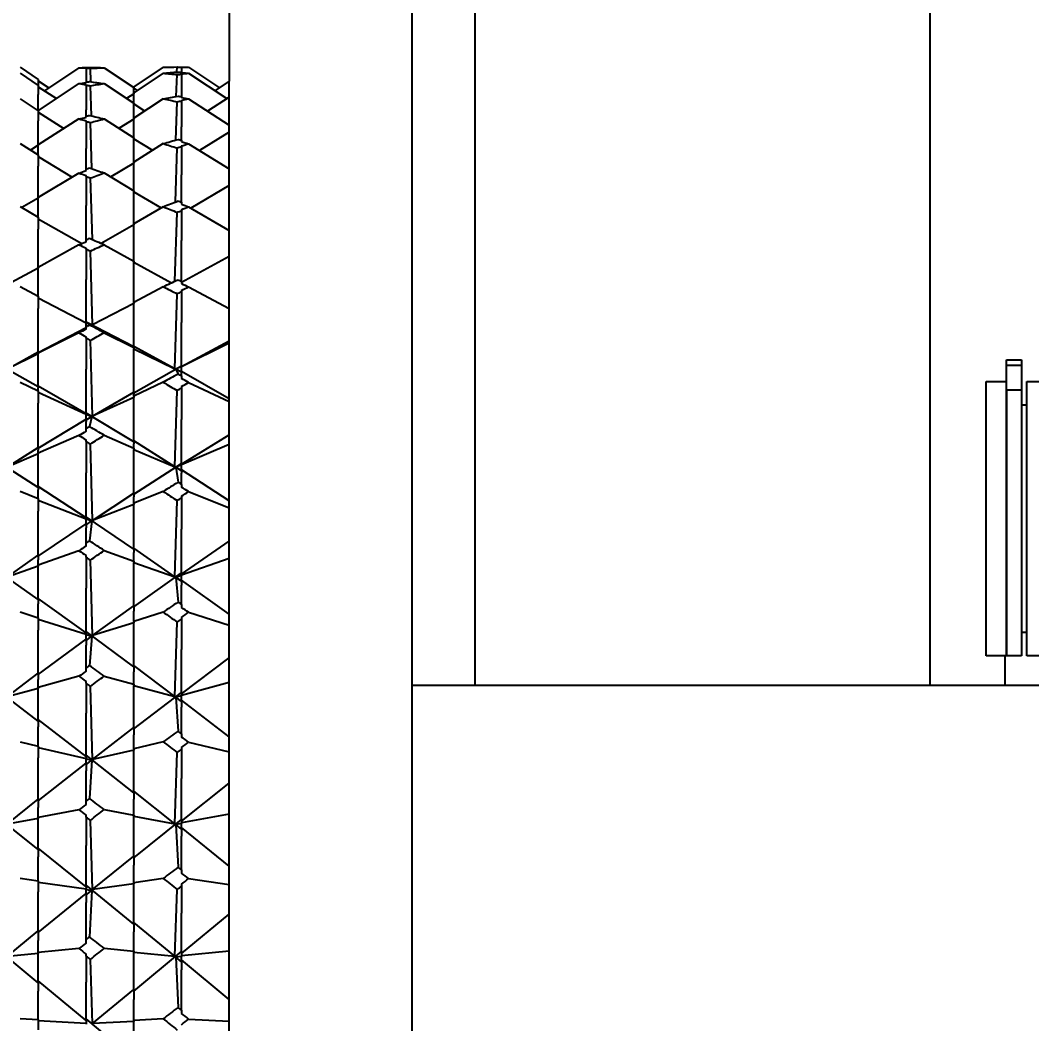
# Model space of a CAD drawing. Extents: x 541 to 3394, y 680 to 943.
# Drawn here: x 3071.34 to 3072.336, y 717.496 to 718.485 of the extents above; entities that cross this region are included whole.
import ezdxf

# ---------------------------------------------------------------- set-up
doc = ezdxf.new("R2010")
doc.units = 0
doc.header["$MEASUREMENT"] = 0
doc.linetypes.add('CENTER', pattern=[2, 1.25, -0.25, 0.25, -0.25])
doc.linetypes.add('HIDDEN', pattern=[0.375, 0.25, -0.125])
doc.layers.get('0').update_dxf_attribs({"linetype": 'CONTINUOUS'})
doc.layers.get('DEFPOINTS').update_dxf_attribs({"linetype": 'CONTINUOUS'})
for name, color, linetype in [('CENTERLINES', 5, 'CENTER'), ('RED', 1, 'CONTINUOUS'), ('SHAFT', 3, 'CONTINUOUS')]:
    doc.layers.add(name, color=color, linetype=linetype)
doc.dimstyles.get("Standard").update_dxf_attribs({"dimtxt": 2, "dimasz": 2, "dimexe": 0.7, "dimexo": 0.8, "dimgap": 0.7, "dimtad": 0, "dimtih": 1, "dimtoh": 1, "dimdec": 4, "dimzin": 0, "dimtxsty": 'STANDARD', "dimcen": 0.09, "dimazin": 3, "dimtfac": 1, "dimtdec": 4, "dimtofl": 0, "dimtmove": 0, "dimatfit": 3, "dimtolj": 1, "dimtzin": 0})

# ---------------------------------------------------------------- blocks, each defined once
blk = doc.blocks.new('*D3')
at = {"color": 0, "linetype": 'BYBLOCK'}
for p, q in [((3082.92767, 835.3739), (3066.24379, 835.3739)), ((3066.94379, 833.3739), (3066.94379, 808.55653)), ((3066.94379, 717.48571), (3066.94379, 795.15653)), ((3069.09053, 715.48571), (3066.24379, 715.48571))]:
    blk.add_line(p, q, dxfattribs=at)
for points in [[(3066.61046, 833.3739), (3067.27713, 833.3739), (3066.94379, 835.3739)], [(3066.61046, 717.48571), (3067.27713, 717.48571), (3066.94379, 715.48571)]]:
    blk.add_solid(points, dxfattribs=at)
at = {"layer": 'DEFPOINTS', "color": 0, "linetype": 'BYBLOCK'}
for p in [(3066.94379, 835.3739), (3083.72767, 835.3739), (3069.89053, 715.48571)]:
    blk.add_point(p, dxfattribs=at)
at = {"color": 0, "linetype": 'BYBLOCK', "insert": (3066.94379, 801.85653), "char_height": 2, "attachment_point": 5}
blk.add_mtext('\\A1;FINISHED\\POPENING\\PHEIGHT\\PA.F.F.', dxfattribs=at)
blk = doc.blocks.new('*E28')
at = {"layer": 'CENTERLINES', "color": 250, "linetype": 'CONTINUOUS'}
for centre, major_axis, ratio, start_param, end_param in [((6.09924, 1.95316), (1.95331, 0.85793), 0.263026, 0.561251, 0.566846), ((6.14624, 1.95316), (1.95457, 0.87888), 0.244065, 0.604289, 0.609641), ((6.14624, 1.95316), (1.95237, 0.83934), 0.278434, 0.591137, 0.594462), ((6.19324, 1.95316), (1.95353, 0.86188), 0.259588, 0.632779, 0.635352), ((9.21334, 1.95316), (-1.95094, 0.80294), 0.305525, -0.58851, -0.585185), ((9.16634, 1.95316), (-1.95188, 0.82844), 0.286945, -0.628191, -0.625618), ((9.21334, 1.95316), (-1.95278, 0.84777), 0.271599, -0.601581, -0.596229), ((9.26034, 1.95316), (-1.9517, 0.82396), 0.290339, -0.559896, -0.554301), ((6.09924, 1.95316), (1.95045, 0.7856), 0.317228, 0.549182, 0.554777), ((6.14624, 1.95316), (1.94995, 0.76198), 0.33211, 0.581215, 0.584539), ((9.16634, 1.95316), (-1.95541, 0.89124), 0.231939, -0.64406, -0.641487), ((9.21334, 1.95316), (-1.95651, 0.90605), 0.216292, -0.619119, -0.613766), ((9.21334, 1.95316), (-1.94952, 0.71614), 0.358014, -0.582833, -0.579508), ((9.26034, 1.95316), (-1.94969, 0.74255), 0.343539, -0.551762, -0.546166), ((6.14624, 1.95316), (1.95849, 0.92947), 0.188354, 0.624444, 0.629796), ((6.09924, 1.95316), (1.94953, 0.69447), 0.369077, 0.545542, 0.551137), ((6.19324, 1.95316), (1.95738, 0.91674), 0.204086, 0.651515, 0.654088), ((6.14624, 1.95316), (1.94973, 0.66508), 0.383013, 0.580357, 0.583682), ((9.21334, 1.95316), (-1.95066, 0.60844), 0.406836, -0.587373, -0.584048), ((9.16634, 1.95316), (-1.95934, 0.93859), 0.176094, -0.665227, -0.662654), ((9.21334, 1.95316), (-1.96041, 0.94934), 0.160305, -0.641476, -0.636123), ((9.26034, 1.95316), (-1.95005, 0.641), 0.393599, -0.553195, -0.5476), ((6.14624, 1.95316), (1.96215, 0.96578), 0.132186, 0.648626, 0.653978), ((6.19324, 1.95316), (1.9612, 0.95694), 0.14801, 0.674715, 0.677288), ((6.09924, 1.95316), (1.95129, 0.58183), 0.416807, 0.552618, 0.558213), ((6.14624, 1.95316), (1.9523, 0.54592), 0.429154, 0.590838, 0.594163), ((6.24024, 1.95316), (1.96349, 0.97745), 0.107546, 0.66278, 0.674), ((9.16634, 1.95316), (-1.96285, 0.97193), 0.119869, -0.690097, -0.687524), ((9.21334, 1.95316), (-1.96367, 0.97891), 0.104024, -0.667138, -0.661786), ((9.26034, 1.95316), (-1.95322, 0.51666), 0.438348, -0.566425, -0.56083), ((9.21334, 1.95316), (-1.95456, 0.47731), 0.449581, -0.604244, -0.60092), ((6.14624, 1.95316), (1.96487, 0.98884), 0.075837, 0.67545, 0.680802), ((6.19324, 1.95316), (1.96423, 0.98365), 0.091695, 0.700923, 0.703496), ((9.11934, 1.95316), (-1.96474, 0.98777), 0.079361, -0.687609, -0.676389), ((6.09924, 1.95316), (1.9557, 0.44536), 0.457814, 0.572385, 0.57798), ((6.14624, 1.95316), (1.95727, 0.40258), 0.467685, 0.614372, 0.617697), ((6.24024, 1.95316), (1.96564, 0.99493), 0.051162, 0.690376, 0.701596), ((9.16634, 1.95316), (-1.96529, 0.99218), 0.063501, -0.717335, -0.714762), ((9.21334, 1.95316), (-1.96573, 0.99561), 0.047637, -0.694826, -0.689474), ((9.21334, 1.95316), (-1.96015, 0.32195), 0.483004, -0.634431, -0.631107), ((9.26034, 1.95316), (-1.95853, 0.368), 0.474758, -0.592891, -0.587296), ((6.14624, 1.95316), (1.96621, 0.99927), 0.01943, 0.703722, 0.709074), ((6.19324, 1.95316), (1.96599, 0.99759), 0.035297, 0.728901, 0.731474), ((9.11934, 1.95316), (-1.96617, 0.99898), 0.022956, -0.715823, -0.704603), ((6.09924, 1.95316), (1.96137, 0.28495), 0.488711, 0.605384, 0.610979), ((6.14624, 1.95316), (1.96283, 0.23602), 0.495076, 0.650813, 0.654138), ((6.24024, 1.95316), (1.9663, 0.99995), 0.005252, -0.730157, -0.718937), ((9.16634, 1.95316), (-1.96629, 0.9999), 0.007089, -0.745777, -0.743205), ((9.21334, 1.95316), (-1.96628, 0.99985), 0.008778, 0.71806, 0.723413), ((9.26034, 1.95316), (-1.96384, 0.197), 0.499227, -0.631823, -0.626228), ((9.21334, 1.95316), (-1.96493, 0.14582), 0.503484, -0.676251, -0.672926), ((6.19324, 1.95316), (1.96619, 0.99914), 0.021119, -0.760114, -0.757541), ((9.11934, 1.95316), (-1.96602, 0.99783), 0.03346, 0.733247, 0.744467), ((6.14624, 1.95316), (1.96596, 0.99735), 0.036986, -0.73771, -0.732358), ((6.09924, 1.95316), (1.96558, 0.10537), 0.505923, 0.649152, 0.654748), ((6.14624, 1.95316), (1.96612, 0.05279), 0.507907, 0.696636, 0.69996), ((6.24024, 1.95316), (1.96535, 0.99263), 0.061664, -0.758621, -0.747401), ((9.16634, 1.95316), (-1.96569, 0.99529), 0.049326, 0.771779, 0.774352), ((9.21334, 1.95316), (-1.96524, 0.99176), 0.065189, 0.746483, 0.751835), ((9.26034, 1.95316), (-1.96629, 0.01165), 0.508536, -0.678849, -0.673254), ((9.21334, 1.95316), (1.96619, 0.0413), 0.508164, 2.417323, 2.420648), ((6.19324, 1.95316), (1.96481, 0.98833), 0.077525, -0.788359, -0.785786), ((9.11934, 1.95316), (-1.96431, 0.9843), 0.089859, 0.761263, 0.772483), ((6.14624, 1.95316), (1.96416, 0.98304), 0.093382, -0.765651, -0.760299), ((6.09924, 1.95316), (-1.96586, 0.08231), 0.506957, -2.444104, -2.438509), ((6.14624, 1.95316), (-1.96513, 0.13455), 0.504244, -2.396809, -2.393485), ((9.16634, 1.95316), (-1.96358, 0.97822), 0.105711, 0.799424, 0.801997), ((9.21334, 1.95316), (-1.96276, 0.97112), 0.121556, 0.773667, 0.779019), ((9.21334, 1.95316), (1.96312, 0.22518), 0.496309, 2.371128, 2.374453), ((9.26034, 1.95316), (1.96435, 0.17462), 0.501252, 2.415202, 2.420798), ((6.14624, 1.95316), (1.96109, 0.95594), 0.149693, -0.791788, -0.786436), ((6.19324, 1.95316), (1.96206, 0.96489), 0.133871, -0.815122, -0.812549), ((6.09924, 1.95316), (-1.96203, 0.26361), 0.491649, -2.399366, -2.393771), ((6.14624, 1.95316), (-1.96049, 0.3117), 0.484665, -2.354416, -2.351091), ((9.16634, 1.95316), (-1.96029, 0.94824), 0.161987, 0.825007, 0.82758), ((9.21334, 1.95316), (-1.95923, 0.93738), 0.177772, 0.798447, 0.803799), ((9.26034, 1.95316), (1.95924, 0.34796), 0.478506, 2.374952, 2.380547), ((9.21334, 1.95316), (1.95762, 0.39302), 0.469719, 2.333972, 2.337296), ((6.14624, 1.95316), (1.95726, 0.91532), 0.205758, -0.814877, -0.809525), ((6.19324, 1.95316), (1.95838, 0.92817), 0.19003, -0.839205, -0.836632), ((6.09924, 1.95316), (-1.95638, 0.42678), 0.462259, -2.364825, -2.35923), ((6.14624, 1.95316), (-1.95487, 0.4685), 0.45193, -2.323433, -2.320109), ((9.16634, 1.95316), (-1.95639, 0.90453), 0.21796, 0.847243, 0.849816), ((9.21334, 1.95316), (-1.95529, 0.88959), 0.233601, 0.81948, 0.824832), ((9.26034, 1.95316), (1.95379, 0.4996), 0.443373, 2.346839, 2.352435), ((9.21334, 1.95316), (1.95254, 0.53786), 0.431763, 2.309616, 2.312941), ((6.19324, 1.95316), (1.95446, 0.87713), 0.245721, -0.859215, -0.856642), ((6.14624, 1.95316), (1.95343, 0.85999), 0.261235, -0.833454, -0.828102), ((6.09924, 1.95316), (-1.95171, 0.56627), 0.422306, -2.343405, -2.33781), ((6.14624, 1.95316), (-1.95082, 0.60111), 0.409655, -2.305757, -2.302432), ((9.16634, 1.95316), (-1.95268, 0.84577), 0.273238, 0.86461, 0.867183), ((9.21334, 1.95316), (-1.95179, 0.8263), 0.288571, 0.835162, 0.840514), ((9.26034, 1.95316), (1.95029, 0.62691), 0.399475, 2.332021, 2.337617), ((9.21334, 1.95316), (1.94981, 0.65845), 0.385998, 2.298375, 2.301699), ((6.19324, 1.95316), (1.95118, 0.8102), 0.300408, -0.873482, -0.870909), ((6.14624, 1.95316), (1.95051, 0.78824), 0.315492, -0.845761, -0.840408), ((6.09924, 1.95316), (-1.94959, 0.68176), 0.375248, -2.334851, -2.329256)]:
    blk.add_ellipse(centre, major_axis=major_axis, ratio=ratio, start_param=start_param, end_param=end_param, dxfattribs=at)

msp = doc.modelspace()

# ---------------------------------------------------------------- linework, layer by layer
at = {"color": 2, "extrusion": (0, 1, 0)}
msp.add_line((3072.23575, 717.82987), (3072.23575, 724.35137), dxfattribs=at)
at = {"color": 7}
msp.add_open_spline([(3079.13154, 715.48571), (3078.46625, 716.44529), (3077.16796, 718.3179), (3077.68066, 721.61826), (3078.62886, 724.52187), (3077.86586, 727.64922), (3074.92004, 728.94848), (3072.51811, 728.9829), (3070.99575, 729.53416), (3070.5879, 729.70882)], degree=3, knots=[0, 0, 0, 0, 3.375355, 6.586962, 9.423487, 12.703968, 14.949488, 18.507511, 19.83793, 19.83793, 19.83793, 19.83793], dxfattribs=at)
at = {"layer": 'RED', "color": 1, "linetype": 'HIDDEN', "extrusion": (1.83691e-16, 1, 3.67382e-16)}
msp.add_line((3071.54575, 722.03621), (3071.54575, 718.42465), dxfattribs=at)
at = {"layer": 'SHAFT', "color": 2, "extrusion": (1.83691e-16, 1, 3.67382e-16)}
for p, q in [((3071.72575, 716.99101), (3071.72575, 722.03621)), ((3071.78738, 718.869), (3071.78738, 717.82987)), ((3071.49424, 718.4337), (3071.49448, 718.43874)), ((3071.33999, 718.43849), (3071.35775, 718.42651)), ((3071.33999, 718.43261), (3071.35775, 718.42067)), ((3071.39784, 718.43797), (3071.3638, 718.41533)), ((3071.40475, 718.43818), (3071.40475, 718.4383)), ((3071.40475, 718.43762), (3071.40475, 718.43771)), ((3071.40475, 718.43762), (3071.40475, 718.42389)), ((3071.40961, 718.42414), (3071.40902, 718.43745)), ((3071.42277, 718.43797), (3071.45175, 718.41856)), ((3071.48073, 718.43849), (3071.45175, 718.41909)), ((3071.48073, 718.43259), (3071.45175, 718.41325)), ((3071.49359, 718.40976), (3071.49448, 718.43129)), ((3071.49875, 718.43868), (3071.49875, 718.43352)), ((3071.49875, 718.43352), (3071.49875, 718.43315)), ((3071.49875, 718.43192), (3071.49875, 718.43169)), ((3071.49875, 718.43169), (3071.49875, 718.40946)), ((3071.50566, 718.4385), (3071.53604, 718.41831)), ((3071.50566, 718.43257), (3071.54338, 718.40758)), ((3071.35775, 718.42651), (3071.35775, 718.42067)), ((3071.35775, 718.42522), (3071.36831, 718.41833)), ((3071.39784, 718.42232), (3071.35775, 718.39601)), ((3071.35775, 718.42067), (3071.35775, 718.41167)), ((3071.35775, 718.41927), (3071.37554, 718.40769)), ((3071.40475, 718.42328), (3071.40475, 718.42389)), ((3071.40475, 718.42093), (3071.40475, 718.42129)), ((3071.40475, 718.42093), (3071.40475, 718.39668)), ((3071.41017, 718.39062), (3071.40902, 718.4203)), ((3071.42277, 718.42236), (3071.45175, 718.4032)), ((3071.45175, 718.41909), (3071.45175, 718.41856)), ((3071.54575, 718.42465), (3071.53158, 718.4154)), ((3071.54575, 718.40911), (3071.54575, 718.42465)), ((3071.35775, 718.39601), (3071.35775, 718.41167)), ((3071.45175, 718.41242), (3071.44469, 718.40786)), ((3071.45175, 718.41856), (3071.45175, 718.41779)), ((3071.45175, 718.41779), (3071.4552, 718.41555)), ((3071.45175, 718.41325), (3071.45175, 718.41779)), ((3071.45175, 718.41325), (3071.45175, 718.41242)), ((3071.45175, 718.4032), (3071.45175, 718.41242)), ((3071.49875, 718.40946), (3071.49875, 718.40861)), ((3071.54575, 718.40911), (3071.52426, 718.39526)), ((3071.54575, 718.38135), (3071.54575, 718.40911)), ((3071.33999, 718.40738), (3071.35775, 718.39572)), ((3071.48073, 718.40734), (3071.45175, 718.38844)), ((3071.45175, 718.4032), (3071.45175, 718.40231)), ((3071.45175, 718.40231), (3071.46248, 718.39544)), ((3071.45175, 718.38844), (3071.45175, 718.40231)), ((3071.49309, 718.36682), (3071.49448, 718.40453)), ((3071.49875, 718.40588), (3071.49875, 718.40538)), ((3071.49875, 718.40538), (3071.49875, 718.37986)), ((3071.50566, 718.40729), (3071.54575, 718.38135)), ((3071.35775, 718.39601), (3071.35775, 718.39572)), ((3071.35775, 718.39572), (3071.35775, 718.38561)), ((3071.35775, 718.39423), (3071.38304, 718.37815)), ((3071.40475, 718.3903), (3071.40475, 718.39668)), ((3071.40475, 718.38922), (3071.40475, 718.3903)), ((3071.39784, 718.38754), (3071.35775, 718.36209)), ((3071.35775, 718.36209), (3071.35775, 718.38561)), ((3071.40475, 718.38513), (3071.40475, 718.38576)), ((3071.40475, 718.38513), (3071.40475, 718.35846)), ((3071.41062, 718.33849), (3071.40902, 718.38405)), ((3071.42277, 718.3876), (3071.45175, 718.36907)), ((3071.45175, 718.38751), (3071.43724, 718.37835)), ((3071.45175, 718.38844), (3071.45175, 718.38751)), ((3071.45175, 718.36907), (3071.45175, 718.38751)), ((3071.49875, 718.3665), (3071.49875, 718.37986)), ((3071.54575, 718.37469), (3071.54575, 718.38135)), ((3071.45175, 718.36907), (3071.45175, 718.36808)), ((3071.54575, 718.37469), (3071.5165, 718.35645)), ((3071.54575, 718.33834), (3071.54575, 718.37469)), ((3071.33999, 718.36331), (3071.35775, 718.35214)), ((3071.35775, 718.36164), (3071.35012, 718.35694)), ((3071.35775, 718.36209), (3071.35775, 718.36164)), ((3071.35775, 718.35214), (3071.35775, 718.36164)), ((3071.45175, 718.36808), (3071.47019, 718.35666)), ((3071.45175, 718.34515), (3071.45175, 718.36808)), ((3071.48073, 718.36324), (3071.45175, 718.34515)), ((3071.49875, 718.3665), (3071.49875, 718.3652)), ((3071.49875, 718.36102), (3071.49875, 718.36027)), ((3071.49875, 718.36027), (3071.49875, 718.33257)), ((3071.50566, 718.36317), (3071.54575, 718.33834)), ((3071.35775, 718.35214), (3071.35775, 718.34113)), ((3071.35775, 718.35059), (3071.39115, 718.33027)), ((3071.40475, 718.33819), (3071.40475, 718.35846)), ((3071.49268, 718.30577), (3071.49448, 718.35897)), ((3071.35775, 718.3102), (3071.35775, 718.34113)), ((3071.45175, 718.34413), (3071.42918, 718.33049)), ((3071.45175, 718.34515), (3071.45175, 718.34413)), ((3071.45175, 718.31683), (3071.45175, 718.34413)), ((3071.39784, 718.33429), (3071.35775, 718.3102)), ((3071.40475, 718.33666), (3071.40475, 718.33819)), ((3071.40475, 718.33091), (3071.40475, 718.33179)), ((3071.40475, 718.33091), (3071.40475, 718.30233)), ((3071.411, 718.2688), (3071.40902, 718.3294)), ((3071.42277, 718.33438), (3071.45175, 718.31683)), ((3071.49875, 718.3055), (3071.49875, 718.33257)), ((3071.54575, 718.32205), (3071.54575, 718.33834)), ((3071.54575, 718.32205), (3071.50794, 718.29973)), ((3071.54575, 718.27782), (3071.54575, 718.32205)), ((3071.35775, 718.30963), (3071.34165, 718.30026)), ((3071.35775, 718.3102), (3071.35775, 718.30963)), ((3071.35775, 718.29079), (3071.35775, 718.30963)), ((3071.45175, 718.31683), (3071.45175, 718.31577)), ((3071.45175, 718.31577), (3071.4787, 718.29997)), ((3071.45175, 718.28423), (3071.45175, 718.31577)), ((3071.33999, 718.30124), (3071.35775, 718.29079)), ((3071.40475, 718.26858), (3071.40475, 718.30233)), ((3071.48073, 718.30115), (3071.45175, 718.28423)), ((3071.49875, 718.3055), (3071.49875, 718.30375)), ((3071.50566, 718.30105), (3071.54575, 718.27782)), ((3071.35775, 718.29079), (3071.35775, 718.27909)), ((3071.49233, 718.22778), (3071.49448, 718.2955)), ((3071.49875, 718.2982), (3071.49875, 718.29721)), ((3071.49875, 718.29721), (3071.49875, 718.26789)), ((3071.35775, 718.28921), (3071.40059, 718.26482)), ((3071.45175, 718.28313), (3071.41973, 718.26503)), ((3071.45175, 718.28423), (3071.45175, 718.28313)), ((3071.45175, 718.2475), (3071.45175, 718.28313)), ((3071.35775, 718.24135), (3071.35775, 718.27909)), ((3071.54575, 718.25223), (3071.54575, 718.27782)), ((3071.39784, 718.26361), (3071.35775, 718.24135)), ((3071.40475, 718.26663), (3071.40475, 718.26858)), ((3071.40475, 718.25933), (3071.40475, 718.26044)), ((3071.42277, 718.26372), (3071.45175, 718.2475)), ((3071.49875, 718.22762), (3071.49875, 718.26789)), ((3071.40475, 718.25933), (3071.40475, 718.2294)), ((3071.41128, 718.18484), (3071.40902, 718.25742)), ((3071.54575, 718.25223), (3071.49875, 718.22658)), ((3071.54575, 718.20097), (3071.54575, 718.25223)), ((3071.35775, 718.24068), (3071.33133, 718.22647)), ((3071.35775, 718.24135), (3071.35775, 718.24068)), ((3071.35775, 718.21286), (3071.35775, 718.24068)), ((3071.45175, 718.2475), (3071.45175, 718.24638)), ((3071.45175, 718.24638), (3071.489, 718.2262)), ((3071.45175, 718.20684), (3071.45175, 718.24638)), ((3071.33999, 718.22239), (3071.35775, 718.21286)), ((3071.40475, 718.18725), (3071.40475, 718.2294)), ((3071.48073, 718.22228), (3071.45175, 718.20684)), ((3071.49875, 718.22762), (3071.49875, 718.22547)), ((3071.50566, 718.22216), (3071.54575, 718.20097)), ((3071.35775, 718.21286), (3071.35775, 718.2007)), ((3071.35775, 718.21128), (3071.40475, 718.18688)), ((3071.49222, 718.14158), (3071.49448, 718.21536)), ((3071.49875, 718.21867), (3071.49875, 718.21745)), ((3071.49875, 718.21745), (3071.49875, 718.18707)), ((3071.35775, 718.158), (3071.35775, 718.2007)), ((3071.45175, 718.2057), (3071.41128, 718.18484)), ((3071.45175, 718.20684), (3071.45175, 718.2057)), ((3071.45175, 718.16344), (3071.45175, 718.2057)), ((3071.54575, 718.16891), (3071.54575, 718.20097)), ((3071.35775, 718.15753), (3071.40475, 718.1821)), ((3071.45175, 718.16297), (3071.40475, 718.18728)), ((3071.40475, 718.18725), (3071.40475, 718.18719)), ((3071.40475, 718.18282), (3071.40475, 718.18719)), ((3071.40475, 718.18719), (3071.41034, 718.18437)), ((3071.40475, 718.18049), (3071.40475, 718.18282)), ((3071.41034, 718.18437), (3071.40819, 718.18454)), ((3071.49875, 718.14415), (3071.49875, 718.18707)), ((3071.39784, 718.17688), (3071.35775, 718.15687)), ((3071.40475, 718.17178), (3071.40475, 718.1731)), ((3071.40475, 718.17178), (3071.40475, 718.14109)), ((3071.42277, 718.17701), (3071.45175, 718.16244)), ((3071.41128, 718.0949), (3071.40902, 718.16951)), ((3071.49222, 718.14158), (3071.45175, 718.16354)), ((3071.45175, 718.16344), (3071.45175, 718.16282)), ((3071.45175, 718.16244), (3071.45175, 718.16282)), ((3071.45175, 718.16244), (3071.45175, 718.16129)), ((3071.45175, 718.16128), (3071.49222, 718.14158)), ((3071.45175, 718.11838), (3071.45175, 718.16128)), ((3071.49875, 718.14368), (3071.54575, 718.16891)), ((3071.54575, 718.16657), (3071.49875, 718.14353)), ((3071.54575, 718.16657), (3071.54575, 718.16891)), ((3071.54575, 718.11203), (3071.54575, 718.16657)), ((3071.32698, 718.14125), (3071.35775, 718.15811)), ((3071.35775, 718.15612), (3071.32698, 718.14125)), ((3071.35775, 718.158), (3071.35775, 718.15727)), ((3071.35775, 718.15687), (3071.35775, 718.15727)), ((3071.35775, 718.15687), (3071.35775, 718.15615)), ((3071.35775, 718.15615), (3071.35775, 718.15612)), ((3071.35775, 718.1242), (3071.35775, 718.15612)), ((3072.31075, 718.15019), (3072.32575, 718.15019)), ((3072.31075, 718.14503), (3072.31075, 718.15019)), ((3072.32575, 718.15019), (3072.32575, 718.14503)), ((3071.35775, 718.12372), (3071.31075, 718.14986)), ((3071.40475, 718.09761), (3071.40475, 718.14109)), ((3071.45175, 718.1179), (3071.49875, 718.1443)), ((3071.49875, 718.14373), (3071.49316, 718.14107)), ((3071.49875, 718.13804), (3071.49316, 718.14107)), ((3071.49316, 718.14107), (3071.49531, 718.13624)), ((3071.49875, 718.14415), (3071.49875, 718.14373)), ((3071.49875, 718.13852), (3071.49875, 718.14373)), ((3072.31075, 718.12079), (3072.31075, 718.14503)), ((3072.31075, 718.14503), (3072.32575, 718.14503)), ((3072.32575, 718.14503), (3072.32575, 718.12079)), ((3071.54575, 718.11203), (3071.49875, 718.13868)), ((3071.49875, 718.13852), (3071.49875, 718.13742)), ((3071.49875, 718.13439), (3071.49875, 718.13742)), ((3071.49875, 718.13439), (3071.49875, 718.13188)), ((3071.33999, 718.12829), (3071.35775, 718.11986)), ((3071.40475, 718.09713), (3071.35775, 718.1244)), ((3071.35775, 718.1242), (3071.35775, 718.12284)), ((3071.35775, 718.11986), (3071.35775, 718.12284)), ((3071.48073, 718.12815), (3071.45175, 718.11451)), ((3071.49222, 718.04503), (3071.49448, 718.12011)), ((3071.49875, 718.12395), (3071.49875, 718.12254)), ((3071.49875, 718.12254), (3071.49875, 718.09168)), ((3071.50566, 718.12802), (3071.54575, 718.10928)), ((3072.29075, 717.99387), (3072.29075, 718.12887)), ((3072.29075, 718.12887), (3072.31075, 718.12887)), ((3072.31075, 718.12079), (3072.32575, 718.12079)), ((3072.31075, 717.85887), (3072.31075, 718.12079)), ((3072.31075, 718.12079), (3072.31075, 717.85887)), ((3072.32575, 718.12079), (3072.32575, 717.85887)), ((3072.33075, 718.12887), (3072.35075, 718.12887)), ((3072.33075, 717.85887), (3072.33075, 718.12887)), ((3071.35775, 718.11986), (3071.35775, 718.10748)), ((3071.35775, 718.11831), (3071.40475, 718.09674)), ((3071.41128, 718.0949), (3071.45175, 718.1186)), ((3071.45175, 718.11335), (3071.41128, 718.0949)), ((3071.45175, 718.11838), (3071.45175, 718.11692)), ((3071.45175, 718.11451), (3071.45175, 718.11692)), ((3071.45175, 718.11451), (3071.45175, 718.11335)), ((3071.45175, 718.07001), (3071.45175, 718.11335)), ((3071.45175, 718.11335), (3071.45175, 718.11335)), ((3071.54575, 718.10928), (3071.54575, 718.11203)), ((3071.35775, 718.06374), (3071.35775, 718.10748)), ((3071.54575, 718.07655), (3071.54575, 718.10928)), ((3072.32575, 718.10587), (3072.33075, 718.10587)), ((3071.35775, 718.06325), (3071.40475, 718.09185)), ((3071.45175, 718.06952), (3071.40475, 718.09788)), ((3071.40475, 718.09761), (3071.40475, 718.09684)), ((3071.40475, 718.09156), (3071.40475, 718.09684)), ((3071.40475, 718.09684), (3071.41034, 718.09436)), ((3071.40475, 718.09108), (3071.41034, 718.09436)), ((3071.40475, 718.09156), (3071.40475, 718.08964)), ((3071.41034, 718.09436), (3071.40819, 718.08454)), ((3071.49875, 718.04786), (3071.49875, 718.09168)), ((3071.40475, 718.08258), (3071.40475, 718.08964)), ((3071.40475, 718.07991), (3071.40475, 718.08258)), ((3071.39784, 718.07579), (3071.35775, 718.05843)), ((3071.40475, 718.06996), (3071.40475, 718.07147)), ((3071.42277, 718.07594), (3071.45175, 718.06329)), ((3071.49222, 718.04503), (3071.45175, 718.07035)), ((3071.49875, 718.04738), (3071.54575, 718.07655)), ((3071.54575, 718.06675), (3071.54575, 718.07655)), ((3071.32698, 718.0447), (3071.35775, 718.06409)), ((3071.35775, 718.06374), (3071.35775, 718.06135)), ((3071.35775, 718.05843), (3071.35775, 718.06135)), ((3071.40475, 718.06996), (3071.40475, 718.0391)), ((3071.41128, 717.9922), (3071.40902, 718.06738)), ((3071.45175, 718.07001), (3071.45175, 718.06772)), ((3071.45175, 718.06329), (3071.45175, 718.06772)), ((3071.45175, 718.06329), (3071.45175, 718.06213)), ((3071.45175, 718.06213), (3071.45175, 718.06212)), ((3071.45175, 718.06212), (3071.49222, 718.04503)), ((3071.45175, 718.01856), (3071.45175, 718.06212)), ((3071.54575, 718.06675), (3071.49875, 718.04675)), ((3071.54575, 718.01144), (3071.54575, 718.06675)), ((3071.35775, 718.02466), (3071.31075, 718.05463)), ((3071.35775, 718.05761), (3071.32698, 718.0447)), ((3071.35775, 718.05843), (3071.35775, 718.0577)), ((3071.35775, 718.0577), (3071.35775, 718.05761)), ((3071.35775, 718.02515), (3071.35775, 718.05761)), ((3071.45175, 718.01807), (3071.49875, 718.04826)), ((3071.49875, 718.04675), (3071.49316, 718.04444)), ((3071.49875, 718.04094), (3071.49316, 718.04444)), ((3071.49316, 718.04444), (3071.49531, 718.0297)), ((3071.49875, 718.04786), (3071.49875, 718.04675)), ((3071.49875, 718.04143), (3071.49875, 718.04675)), ((3071.54575, 718.01144), (3071.49875, 718.04184)), ((3071.49875, 718.04143), (3071.49875, 718.03868)), ((3071.40475, 717.99515), (3071.40475, 718.0391)), ((3071.49875, 718.02763), (3071.49875, 718.03868)), ((3071.33999, 718.02077), (3071.35775, 718.01361)), ((3071.40475, 717.99466), (3071.35775, 718.0256)), ((3071.35775, 718.02515), (3071.35775, 718.02215)), ((3071.35775, 718.01361), (3071.35775, 718.02215)), ((3071.48073, 718.02062), (3071.45175, 718.00903)), ((3071.49875, 718.02763), (3071.49875, 718.02481)), ((3071.35775, 718.01361), (3071.35775, 718.00124)), ((3071.35775, 718.01212), (3071.40475, 717.9938)), ((3071.41128, 717.9922), (3071.45175, 718.01902)), ((3071.45175, 718.01856), (3071.45175, 718.01546)), ((3071.45175, 718.00903), (3071.45175, 718.01546)), ((3071.49222, 717.93668), (3071.49448, 718.01159)), ((3071.49875, 718.0159), (3071.49875, 718.01432)), ((3071.49875, 718.01432), (3071.49875, 717.98359)), ((3071.50566, 718.02046), (3071.54575, 718.00455)), ((3071.54575, 718.00455), (3071.54575, 718.01144)), ((3071.35775, 717.95732), (3071.35775, 718.00124)), ((3071.45175, 718.00786), (3071.41128, 717.9922)), ((3071.45175, 718.00903), (3071.45175, 718.00787)), ((3071.45175, 718.00787), (3071.45175, 718.00786)), ((3071.45175, 717.96428), (3071.45175, 718.00786)), ((3071.54575, 717.97178), (3071.54575, 718.00455)), ((3071.45175, 717.9638), (3071.40475, 717.99566)), ((3071.40475, 717.99515), (3071.40475, 717.99369)), ((3071.40475, 717.98836), (3071.40475, 717.99369)), ((3071.40475, 717.99369), (3071.41034, 717.99158)), ((3071.40475, 717.98787), (3071.41034, 717.99158)), ((3071.41034, 717.99158), (3071.40819, 717.97199)), ((3072.29075, 717.85887), (3072.29075, 717.99387)), ((3071.35775, 717.95683), (3071.40475, 717.98889)), ((3071.40475, 717.98836), (3071.40475, 717.98481)), ((3071.40475, 717.96981), (3071.40475, 717.98481)), ((3071.49875, 717.93972), (3071.49875, 717.98359)), ((3071.49875, 717.93923), (3071.54575, 717.97178)), ((3071.54575, 717.9547), (3071.54575, 717.97178)), ((3071.39784, 717.9623), (3071.35775, 717.94792)), ((3071.40475, 717.96685), (3071.40475, 717.96981)), ((3071.42277, 717.96246), (3071.45175, 717.95199)), ((3071.49222, 717.93668), (3071.45175, 717.96487)), ((3071.45175, 717.96428), (3071.45175, 717.96038)), ((3071.32698, 717.93636), (3071.35775, 717.95791)), ((3071.35775, 717.95732), (3071.35775, 717.95332)), ((3071.35775, 717.94792), (3071.35775, 717.95332)), ((3071.40475, 717.95586), (3071.40475, 717.95752)), ((3071.40475, 717.95586), (3071.40475, 717.92543)), ((3071.41128, 717.87873), (3071.40902, 717.95302)), ((3071.45175, 717.95199), (3071.45175, 717.96038)), ((3071.45175, 717.95199), (3071.45175, 717.95084)), ((3071.45175, 717.95084), (3071.45175, 717.95083)), ((3071.45175, 717.95083), (3071.49222, 717.93668)), ((3071.45175, 717.90745), (3071.45175, 717.95083)), ((3071.54575, 717.9547), (3071.49875, 717.93815)), ((3071.54575, 717.8997), (3071.54575, 717.9547)), ((3071.35775, 717.9142), (3071.31075, 717.94741)), ((3071.35775, 717.94704), (3071.32698, 717.93636)), ((3071.35775, 717.94792), (3071.35775, 717.9472)), ((3071.35775, 717.9472), (3071.35775, 717.94704)), ((3071.35775, 717.91469), (3071.35775, 717.94704)), ((3071.45175, 717.90697), (3071.49875, 717.94035)), ((3071.49875, 717.93793), (3071.49316, 717.93602)), ((3071.49875, 717.93213), (3071.49316, 717.93602)), ((3071.49316, 717.93602), (3071.49531, 717.91167)), ((3071.49875, 717.93972), (3071.49875, 717.93793)), ((3071.49875, 717.93261), (3071.49875, 717.93793)), ((3071.54575, 717.8997), (3071.49875, 717.93326)), ((3071.49875, 717.93261), (3071.49875, 717.92827)), ((3071.40475, 717.88185), (3071.40475, 717.92543)), ((3071.49875, 717.9094), (3071.49875, 717.92827)), ((3071.40475, 717.88137), (3071.35775, 717.91537)), ((3071.35775, 717.91469), (3071.35775, 717.9101)), ((3071.33999, 717.90192), (3071.35775, 717.89617)), ((3071.35775, 717.89617), (3071.35775, 717.9101)), ((3071.41128, 717.87873), (3071.45175, 717.90815)), ((3071.45175, 717.90745), (3071.45175, 717.90277)), ((3071.45175, 717.89245), (3071.45175, 717.90277)), ((3071.48073, 717.90175), (3071.45175, 717.89245)), ((3071.49875, 717.9094), (3071.49875, 717.90632)), ((3071.50566, 717.90159), (3071.54575, 717.88881)), ((3071.35775, 717.89617), (3071.35775, 717.88406)), ((3071.35775, 717.89477), (3071.40475, 717.88006)), ((3071.45175, 717.89131), (3071.41128, 717.87873)), ((3071.45175, 717.89245), (3071.45175, 717.89131)), ((3071.45175, 717.89131), (3071.45175, 717.89131)), ((3071.45175, 717.84834), (3071.45175, 717.89131)), ((3071.49222, 717.81863), (3071.49448, 717.89193)), ((3071.49875, 717.89662), (3071.49875, 717.89489)), ((3071.49875, 717.89489), (3071.49875, 717.8649)), ((3071.54575, 717.88881), (3071.54575, 717.8997)), ((3071.35775, 717.8408), (3071.35775, 717.88406)), ((3071.45175, 717.84786), (3071.40475, 717.8826)), ((3071.40475, 717.88185), (3071.40475, 717.87974)), ((3071.54575, 717.85664), (3071.54575, 717.88881)), ((3072.33075, 717.88187), (3072.32575, 717.88187)), ((3071.35775, 717.84032), (3071.40475, 717.87522)), ((3071.40475, 717.87446), (3071.40475, 717.87974)), ((3071.40475, 717.87974), (3071.41034, 717.87805)), ((3071.40475, 717.87398), (3071.41034, 717.87805)), ((3071.40475, 717.87446), (3071.40475, 717.86935)), ((3071.41034, 717.87805), (3071.40819, 717.84905)), ((3071.40475, 717.8467), (3071.40475, 717.86935)), ((3071.49875, 717.82183), (3071.49875, 717.8649)), ((3071.49875, 717.82135), (3071.54575, 717.85664)), ((3071.54575, 717.83262), (3071.54575, 717.85664)), ((3072.31075, 717.85887), (3072.29075, 717.85887)), ((3072.30945, 717.82987), (3072.30945, 717.85887)), ((3072.32575, 717.85887), (3072.31075, 717.85887)), ((3072.35075, 717.85887), (3072.33075, 717.85887)), ((3071.32698, 717.81833), (3071.35775, 717.84163)), ((3071.40475, 717.84352), (3071.40475, 717.8467)), ((3071.49222, 717.81863), (3071.45175, 717.84915)), ((3071.45175, 717.84834), (3071.45175, 717.8429)), ((3071.45175, 717.8307), (3071.45175, 717.8429)), ((3071.35775, 717.8408), (3071.35775, 717.83527)), ((3071.39784, 717.83862), (3071.35775, 717.82751)), ((3071.35775, 717.82751), (3071.35775, 717.83527)), ((3071.40475, 717.8317), (3071.40475, 717.83348)), ((3071.40475, 717.8317), (3071.40475, 717.8023)), ((3071.42277, 717.83879), (3071.45175, 717.8307)), ((3071.54575, 717.83262), (3071.49875, 717.81983)), ((3071.54575, 717.77899), (3071.54575, 717.83262)), ((3071.35775, 717.79449), (3071.31075, 717.83029)), ((3071.35775, 717.82659), (3071.32698, 717.81833)), ((3071.35775, 717.82751), (3071.35775, 717.8268)), ((3071.35775, 717.8268), (3071.35775, 717.82659)), ((3071.35775, 717.79496), (3071.35775, 717.82659)), ((3071.41128, 717.75669), (3071.40902, 717.82864)), ((3071.45175, 717.8307), (3071.45175, 717.82958)), ((3071.45175, 717.82958), (3071.45175, 717.82957)), ((3071.45175, 717.82957), (3071.49222, 717.81863)), ((3071.45175, 717.78723), (3071.45175, 717.82957)), ((3071.45175, 717.78675), (3071.49875, 717.82269)), ((3071.49875, 717.82183), (3071.49875, 717.81941)), ((3071.72575, 717.82987), (3072.35075, 717.82987)), ((3071.49875, 717.81941), (3071.49316, 717.81793)), ((3071.49316, 717.81793), (3071.49531, 717.78443)), ((3071.49875, 717.81371), (3071.49316, 717.81793)), ((3071.49875, 717.81419), (3071.49875, 717.81941)), ((3071.54575, 717.77899), (3071.49875, 717.81506)), ((3071.49875, 717.81419), (3071.49875, 717.80833)), ((3071.40475, 717.75994), (3071.40475, 717.8023)), ((3071.49875, 717.78202), (3071.49875, 717.80833)), ((3071.40475, 717.75947), (3071.35775, 717.79587)), ((3071.35775, 717.79496), (3071.35775, 717.78888)), ((3071.35775, 717.76983), (3071.35775, 717.78888)), ((3071.41128, 717.75669), (3071.45175, 717.78815)), ((3071.45175, 717.78723), (3071.45175, 717.78106)), ((3071.49875, 717.78202), (3071.49875, 717.77874)), ((3071.33999, 717.77406), (3071.35775, 717.76983)), ((3071.45175, 717.76704), (3071.45175, 717.78106)), ((3071.48073, 717.77388), (3071.45175, 717.76704)), ((3071.50566, 717.77371), (3071.54575, 717.76431)), ((3071.54575, 717.76431), (3071.54575, 717.77899)), ((3071.35775, 717.76983), (3071.35775, 717.75821)), ((3071.35775, 717.76855), (3071.40475, 717.75774)), ((3071.45175, 717.76594), (3071.41128, 717.75669)), ((3071.45175, 717.76704), (3071.45175, 717.76595)), ((3071.45175, 717.76595), (3071.45175, 717.76594)), ((3071.45175, 717.72442), (3071.45175, 717.76594)), ((3071.49222, 717.6932), (3071.49448, 717.76345)), ((3071.49875, 717.76843), (3071.49875, 717.7666)), ((3071.49875, 717.7666), (3071.49875, 717.73792)), ((3071.54575, 717.73336), (3071.54575, 717.76431)), ((3071.35775, 717.71646), (3071.35775, 717.75821)), ((3071.35775, 717.716), (3071.40475, 717.75307)), ((3071.45175, 717.72395), (3071.40475, 717.76091)), ((3071.40475, 717.75994), (3071.40475, 717.75721)), ((3071.40475, 717.75209), (3071.40475, 717.75721)), ((3071.40475, 717.75721), (3071.41034, 717.75596)), ((3071.40475, 717.75162), (3071.41034, 717.75596)), ((3071.40475, 717.75209), (3071.40475, 717.74552)), ((3071.41034, 717.75596), (3071.40819, 717.71813)), ((3071.40475, 717.71566), (3071.40475, 717.74552)), ((3071.49875, 717.69648), (3071.49875, 717.73792)), ((3071.49875, 717.69603), (3071.54575, 717.73336)), ((3071.54575, 717.70288), (3071.54575, 717.73336)), ((3071.49222, 717.6932), (3071.45175, 717.72544)), ((3071.45175, 717.72442), (3071.45175, 717.71755)), ((3071.32698, 717.69292), (3071.35775, 717.7175)), ((3071.35775, 717.71646), (3071.35775, 717.70951)), ((3071.40475, 717.71231), (3071.40475, 717.71566)), ((3071.45175, 717.70179), (3071.45175, 717.71755)), ((3071.35775, 717.66786), (3071.31075, 717.70555)), ((3071.35775, 717.69953), (3071.35775, 717.70951)), ((3071.39784, 717.70716), (3071.35775, 717.69953)), ((3071.42277, 717.70734), (3071.45175, 717.70179)), ((3071.54575, 717.70288), (3071.49875, 717.69409)), ((3071.54575, 717.65166), (3071.54575, 717.70288)), ((3071.35775, 717.69859), (3071.32698, 717.69292)), ((3071.35775, 717.69953), (3071.35775, 717.69886)), ((3071.35775, 717.69886), (3071.35775, 717.69859)), ((3071.35775, 717.66831), (3071.35775, 717.69859)), ((3071.40475, 717.69989), (3071.40475, 717.70177)), ((3071.40475, 717.69989), (3071.40475, 717.67208)), ((3071.41128, 717.62847), (3071.40902, 717.69668)), ((3071.45175, 717.70179), (3071.45175, 717.70072)), ((3071.45175, 717.70072), (3071.45175, 717.70071)), ((3071.45175, 717.70071), (3071.49222, 717.6932)), ((3071.45175, 717.66022), (3071.45175, 717.70071)), ((3071.45175, 717.65977), (3071.49875, 717.69755)), ((3071.49875, 717.69347), (3071.49316, 717.69246)), ((3071.49875, 717.688), (3071.49316, 717.69246)), ((3071.49316, 717.69246), (3071.49531, 717.65047)), ((3071.49875, 717.69648), (3071.49875, 717.69347)), ((3071.49875, 717.68846), (3071.49875, 717.69347)), ((3071.54575, 717.65166), (3071.49875, 717.68954)), ((3071.49875, 717.68846), (3071.49875, 717.68121)), ((3071.40475, 717.63178), (3071.40475, 717.67208)), ((3071.49875, 717.64796), (3071.49875, 717.68121)), ((3071.40475, 717.63133), (3071.35775, 717.66942)), ((3071.35775, 717.66831), (3071.35775, 717.66085)), ((3071.35775, 717.63705), (3071.35775, 717.66085)), ((3071.41128, 717.62847), (3071.45175, 717.66134)), ((3071.45175, 717.66022), (3071.45175, 717.65268)), ((3071.45175, 717.63525), (3071.45175, 717.65268)), ((3071.49875, 717.64796), (3071.49875, 717.64455)), ((3071.54575, 717.63348), (3071.54575, 717.65166)), ((3071.33999, 717.63967), (3071.35775, 717.63705)), ((3071.35775, 717.63705), (3071.35775, 717.62615)), ((3071.35775, 717.63591), (3071.40475, 717.6292)), ((3071.45175, 717.5945), (3071.40475, 717.63294)), ((3071.45175, 717.63421), (3071.41128, 717.62847)), ((3071.48073, 717.63949), (3071.45175, 717.63525)), ((3071.45175, 717.63525), (3071.45175, 717.63422)), ((3071.45175, 717.63422), (3071.45175, 717.63421)), ((3071.45175, 717.59494), (3071.45175, 717.63421)), ((3071.49875, 717.63382), (3071.49875, 717.63192)), ((3071.50566, 717.63931), (3071.54575, 717.63348)), ((3071.54575, 717.60436), (3071.54575, 717.63348)), ((3071.35775, 717.58672), (3071.35775, 717.62615)), ((3071.35775, 717.58629), (3071.40475, 717.62479)), ((3071.40475, 717.63178), (3071.40475, 717.62849)), ((3071.40475, 717.62361), (3071.40475, 717.62849)), ((3071.40475, 717.62849), (3071.41034, 717.62771)), ((3071.40475, 717.62317), (3071.41034, 717.62771)), ((3071.40475, 717.62361), (3071.40475, 717.61571)), ((3071.41034, 717.62771), (3071.40819, 717.58178)), ((3071.49222, 717.56282), (3071.49448, 717.62866)), ((3071.49875, 717.63192), (3071.49875, 717.60511)), ((3071.40475, 717.57923), (3071.40475, 717.61571)), ((3071.49875, 717.56613), (3071.49875, 717.60511)), ((3071.49875, 717.56569), (3071.54575, 717.60436)), ((3071.54575, 717.56799), (3071.54575, 717.60436)), ((3071.49222, 717.56282), (3071.45175, 717.59616)), ((3071.45175, 717.59494), (3071.45175, 717.58677)), ((3071.32698, 717.56257), (3071.35775, 717.58795)), ((3071.35775, 717.58672), (3071.35775, 717.57848)), ((3071.45175, 717.56775), (3071.45175, 717.58677)), ((3071.35775, 717.53677), (3071.31075, 717.57562)), ((3071.35775, 717.56648), (3071.35775, 717.57848)), ((3071.40475, 717.57578), (3071.40475, 717.57923)), ((3071.35775, 717.56554), (3071.32698, 717.56257)), ((3071.39784, 717.57048), (3071.35775, 717.56648)), ((3071.35775, 717.56648), (3071.35775, 717.56586)), ((3071.35775, 717.56586), (3071.35775, 717.56554)), ((3071.35775, 717.53719), (3071.35775, 717.56554)), ((3071.40475, 717.56301), (3071.40475, 717.56493)), ((3071.40475, 717.56301), (3071.40475, 717.53733)), ((3071.42277, 717.57067), (3071.45175, 717.56775)), ((3071.45175, 717.56775), (3071.45175, 717.56677)), ((3071.45175, 717.52848), (3071.49875, 717.56738)), ((3071.45175, 717.56677), (3071.45175, 717.56676)), ((3071.45175, 717.56676), (3071.49222, 717.56282)), ((3071.45175, 717.52891), (3071.45175, 717.56676)), ((3071.49875, 717.56258), (3071.49316, 717.56205)), ((3071.54575, 717.56799), (3071.49875, 717.56339)), ((3071.49875, 717.56613), (3071.49875, 717.56258)), ((3071.49875, 717.55787), (3071.49875, 717.56258)), ((3071.54575, 717.52019), (3071.54575, 717.56799)), ((3071.41128, 717.49656), (3071.40902, 717.55971)), ((3071.49875, 717.55744), (3071.49316, 717.56205)), ((3071.49316, 717.56205), (3071.49531, 717.51239)), ((3071.54575, 717.52019), (3071.49875, 717.55914)), ((3071.49875, 717.55787), (3071.49875, 717.54936)), ((3071.49875, 717.50983), (3071.49875, 717.54936)), ((3071.40475, 717.49944), (3071.35775, 717.53849)), ((3071.35775, 717.53719), (3071.35775, 717.5285)), ((3071.40475, 717.49986), (3071.40475, 717.53733)), ((3071.35775, 717.50041), (3071.35775, 717.5285)), ((3071.41128, 717.49656), (3071.45175, 717.53021)), ((3071.45175, 717.52891), (3071.45175, 717.52014)), ((3071.45175, 717.49963), (3071.45175, 717.52014)), ((3071.54575, 717.49886), (3071.54575, 717.52019)), ((3071.49875, 717.50983), (3071.49875, 717.50635)), ((3071.33999, 717.50138), (3071.35775, 717.50041)), ((3071.35775, 717.50041), (3071.35775, 717.49044)), ((3071.35775, 717.49944), (3071.40475, 717.49696)), ((3071.45175, 717.46202), (3071.40475, 717.5012)), ((3071.40475, 717.49986), (3071.40475, 717.49607)), ((3071.45175, 717.49868), (3071.41128, 717.49656)), ((3071.48073, 717.5012), (3071.45175, 717.49963)), ((3071.45175, 717.49963), (3071.45175, 717.49869)), ((3071.45175, 717.49869), (3071.45175, 717.49868)), ((3071.45175, 717.46243), (3071.45175, 717.49868)), ((3071.50566, 717.50101), (3071.54575, 717.49886)), ((3071.54575, 717.47213), (3071.54575, 717.49886))]:
    msp.add_line(p, q, dxfattribs=at)
at = {"layer": 'SHAFT', "color": 2, "extrusion": (3.82859e-16, 3.67382e-16, -1)}
for centre, major_axis, ratio, start_param, end_param in [((3069.9652, 717.43887), (1.95309, 0.85391), 0.266459, -0.574802, -0.563753), ((3072.8913, 717.43887), (-1.95257, 0.84359), 0.275019, 0.598002, 0.609222), ((3072.9383, 717.43887), (-1.95152, 0.81941), 0.293726, 0.557018, 0.568067), ((3070.0122, 717.43887), (1.95433, 0.87521), 0.247522, -0.617089, -0.605869), ((3069.9652, 717.43887), (1.95032, 0.78048), 0.320552, -0.563195, -0.552147), ((3072.8913, 717.43887), (-1.95627, 0.90286), 0.219774, 0.615182, 0.626402), ((3072.9383, 717.43887), (-1.94963, 0.73682), 0.346778, 0.549414, 0.560463), ((3070.0122, 717.43887), (1.95825, 0.92674), 0.191853, -0.63694, -0.62572), ((3069.9652, 717.43887), (1.94955, 0.68808), 0.372203, -0.560158, -0.549109), ((3072.8913, 717.43887), (-1.96017, 0.94704), 0.163816, 0.637285, 0.648505), ((3072.9383, 717.43887), (-1.95017, 0.63393), 0.396578, 0.551523, 0.562571), ((3070.0122, 717.43887), (1.96195, 0.96391), 0.135704, -0.660913, -0.649693), ((3069.9652, 717.43887), (1.9515, 0.57401), 0.419598, -0.567977, -0.556929), ((3072.9383, 717.43887), (-1.9535, 0.50809), 0.440903, 0.565552, 0.576601), ((3069.9652, 717.43887), (1.95604, 0.43602), 0.46008, -0.588578, -0.57753), ((3072.9383, 717.43887), (-1.95889, 0.35792), 0.476675, 0.592852, 0.603901), ((3069.9652, 717.43887), (1.9617, 0.27421), 0.490222, -0.622361, -0.611313), ((3072.9383, 717.43887), (-1.96411, 0.18572), 0.50028, 0.632459, 0.643508), ((3069.9652, 717.43887), (1.96573, 0.09373), 0.506477, -0.666632, -0.655584), ((3072.9383, 717.43887), (1.9663, 0.00012), 0.508568, 3.821353, 3.832402), ((3069.9652, 717.43887), (-1.96573, 0.09397), 0.506466, 2.426608, 2.437657), ((3072.8913, 717.43887), (-1.96295, 0.97279), 0.118035, -0.785915, -0.774695), ((3072.9383, 717.43887), (1.9641, 0.18596), 0.500258, 3.86865, 3.879698), ((3070.0122, 717.43887), (1.96131, 0.95802), 0.146179, 0.787548, 0.798768), ((3069.9652, 717.43887), (-1.9617, 0.27443), 0.490191, 2.382347, 2.393396), ((3072.8913, 717.43887), (-1.95947, 0.93989), 0.174267, -0.810882, -0.799662), ((3072.9383, 717.43887), (1.95888, 0.35813), 0.476635, 3.908242, 3.919291), ((3070.0122, 717.43887), (1.95751, 0.91828), 0.202266, 0.810867, 0.822087), ((3069.9652, 717.43887), (-1.95604, 0.43622), 0.460033, 2.348581, 2.359629), ((3072.8913, 717.43887), (-1.95553, 0.89301), 0.23013, -0.832193, -0.820973), ((3072.9383, 717.43887), (1.95349, 0.50827), 0.44085, 3.935525, 3.946573), ((3070.0122, 717.43887), (1.95365, 0.86391), 0.257795, 0.829774, 0.840994), ((3069.9652, 717.43887), (-1.95149, 0.57418), 0.41954, 2.327997, 2.339046), ((3072.8913, 717.43887), (-1.95198, 0.83074), 0.285174, -0.848263, -0.837043), ((3072.9383, 717.43887), (1.95016, 0.63408), 0.396516, 3.949537, 3.960586), ((3070.0122, 717.43887), (1.95065, 0.79324), 0.312155, 0.84253, 0.85375), ((3069.9652, 717.43887), (-1.94955, 0.68822), 0.372138, 2.320194, 2.331242)]:
    msp.add_ellipse(centre, major_axis=major_axis, ratio=ratio, start_param=start_param, end_param=end_param, dxfattribs=at)

# ---------------------------------------------------------------- block references
at = {"layer": 'SHAFT', "color": 2, "xscale": -1}
msp.add_blockref('*E28', (3079.13154, 715.48571), dxfattribs=at)

# ---------------------------------------------------------------- dimensions: what is measured, and where the dimension line sits
at = {"color": 1}
dim = msp.add_linear_dim(base=(3066.94379, 835.3739), p1=(3069.89053, 715.48571), p2=(3083.72767, 835.3739), angle=270, text='FINISHED\\POPENING\\PHEIGHT\\PA.F.F.', dimstyle='STANDARD', override={"dimexo": 0.8}, dxfattribs=at)
dim.commit()
dim.dimension.update_dxf_attribs({"geometry": '*D3', "text_midpoint": (3066.94379, 801.85653), "dimtype": 160})

doc.saveas('drawing.dxf')
